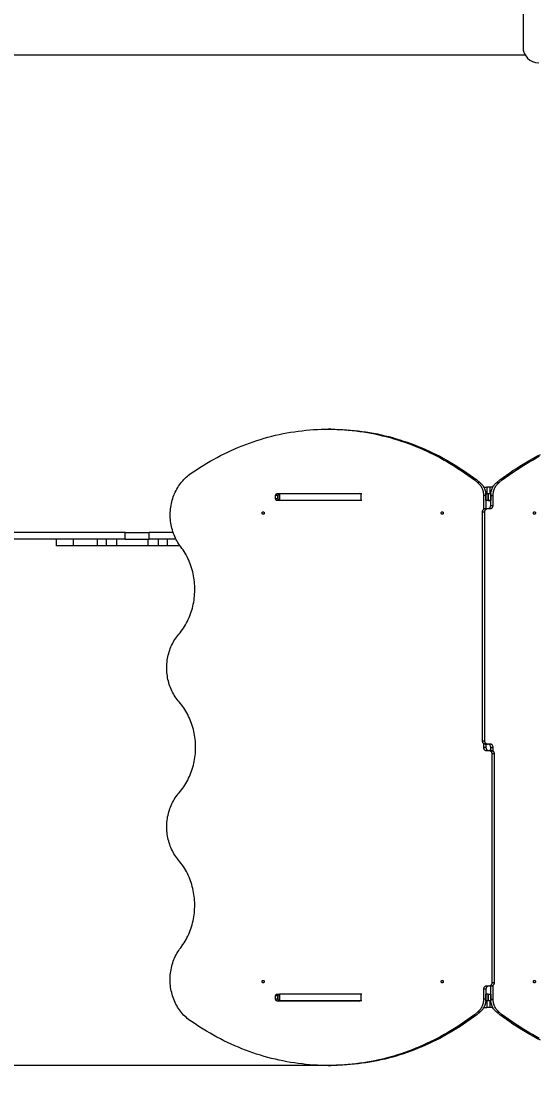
# Model space of a CAD drawing. Header units: millimetres. Extents: x -9796 to 8770, y -5907 to 5265.
# Drawn here: x -1503 to 124, y -2899 to 445 of the extents above; entities that cross this region are included whole.
import ezdxf

# ---------------------------------------------------------------- set-up
doc = ezdxf.new("R2010")
doc.units = ezdxf.units.MM
for name, color, linetype in [('DIKOM_ОБЪЕКТ', 7, 'Continuous'), ('DIKOM_РАЗМЕР_ЗОНА', 7, 'Continuous'), ('DIKOM_РАЗМЕР_ОБЪЕКТА', 7, 'Continuous')]:
    doc.layers.add(name, color=color, linetype=linetype)
doc.styles.add('style1', font='arial.ttf', dxfattribs={"width": 0.8})
doc.dimstyles.new('1-50', dxfattribs={"dimtxt": 300, "dimasz": 200, "dimexe": 100, "dimexo": 0, "dimgap": 100, "dimtad": 1, "dimdec": 0, "dimtxsty": 'style1', "dimcen": 0, "dimclrd": 7, "dimclre": 7, "dimadec": 1, "dimazin": 2, "dimtfac": 1, "dimtdec": 0, "dimtmove": 0, "dimatfit": 3, "dimfxl": 0, "dimlwd": 25, "dimlwe": 18, "dimarcsym": 0})

# ---------------------------------------------------------------- blocks, each defined once
blk = doc.blocks.new('*D5')
at = {"layer": 'Defpoints', "color": 0, "transparency": 16777216}
for p in [(7270, 166.7), (-5222.8, -386.2), (-5222.8, -5176.4)]:
    blk.add_point(p, dxfattribs=at)
at = {"layer": 'DIKOM_РАЗМЕР_ОБЪЕКТА', "color": 7, "lineweight": 18, "transparency": 16777216}
for p, q in [((7270, 166.7), (7270, -5276.4)), ((-5222.8, -386.2), (-5222.8, -5276.4))]:
    blk.add_line(p, q, dxfattribs=at)
at = {"layer": 'DIKOM_РАЗМЕР_ОБЪЕКТА', "color": 7, "lineweight": 25, "transparency": 16777216}
blk.add_line((7070, -5176.4), (-5022.8, -5176.4), dxfattribs=at)
at = {"layer": 'DIKOM_РАЗМЕР_ОБЪЕКТА', "color": 7, "transparency": 16777216}
for points in [[(-5022.8, -5143.1), (-5022.8, -5209.7), (-5222.8, -5176.4)], [(7070, -5143.1), (7070, -5209.7), (7270, -5176.4)]]:
    blk.add_solid(points, dxfattribs=at)
at = {"layer": 'DIKOM_РАЗМЕР_ОБЪЕКТА', "color": 0, "transparency": 16777216, "insert": (1312.2, -4923.2), "char_height": 300, "attachment_point": 5, "style": 'style1'}
blk.add_mtext('12500', dxfattribs=at)
blk = doc.blocks.new('*D7')
at = {"layer": 'Defpoints', "color": 0, "transparency": 16777216}
for p in [(-807.5, 5264.7), (-9346.4, -4421.2), (65.1, -4421.2)]:
    blk.add_point(p, dxfattribs=at)
at = {"layer": 'DIKOM_РАЗМЕР_ЗОНА', "color": 7, "lineweight": 18, "transparency": 16777216}
for p, q in [((-807.5, 5264.7), (-9446.4, 5264.7)), ((65.1, -4421.2), (-9446.4, -4421.2))]:
    blk.add_line(p, q, dxfattribs=at)
at = {"layer": 'DIKOM_РАЗМЕР_ЗОНА', "color": 7, "lineweight": 25, "transparency": 16777216}
blk.add_line((-9346.4, 5064.7), (-9346.4, -4221.2), dxfattribs=at)
at = {"layer": 'DIKOM_РАЗМЕР_ЗОНА', "color": 7, "transparency": 16777216}
for points in [[(-9379.7, 5064.7), (-9313.1, 5064.7), (-9346.4, 5264.7)], [(-9379.7, -4221.2), (-9313.1, -4221.2), (-9346.4, -4421.2)]]:
    blk.add_solid(points, dxfattribs=at)
at = {"layer": 'DIKOM_РАЗМЕР_ЗОНА', "color": 0, "transparency": 16777216, "insert": (-9599.6, 382.1), "char_height": 300, "attachment_point": 5, "rotation": 90, "style": 'style1'}
blk.add_mtext('9700', dxfattribs=at)
blk = doc.blocks.new('*D6')
at = {"layer": 'Defpoints', "color": 0, "transparency": 16777216}
for p in [(8770, -68.6), (-8225.6, -387.7), (-8225.6, -5806.9)]:
    blk.add_point(p, dxfattribs=at)
at = {"layer": 'DIKOM_РАЗМЕР_ЗОНА', "color": 7, "lineweight": 18, "transparency": 16777216}
for p, q in [((8770, -68.6), (8770, -5906.9)), ((-8225.6, -387.7), (-8225.6, -5906.9))]:
    blk.add_line(p, q, dxfattribs=at)
at = {"layer": 'DIKOM_РАЗМЕР_ЗОНА', "color": 7, "lineweight": 25, "transparency": 16777216}
blk.add_line((8570, -5806.9), (-8025.6, -5806.9), dxfattribs=at)
at = {"layer": 'DIKOM_РАЗМЕР_ЗОНА', "color": 7, "transparency": 16777216}
for points in [[(-8025.6, -5773.6), (-8025.6, -5840.2), (-8225.6, -5806.9)], [(8570, -5773.6), (8570, -5840.2), (8770, -5806.9)]]:
    blk.add_solid(points, dxfattribs=at)
at = {"layer": 'DIKOM_РАЗМЕР_ЗОНА', "color": 0, "transparency": 16777216, "insert": (1304.1, -5553.7), "char_height": 300, "attachment_point": 5, "style": 'style1'}
blk.add_mtext('17000', dxfattribs=at)
blk = doc.blocks.new('*D4')
at = {"layer": 'Defpoints', "color": 0, "transparency": 16777216}
for p in [(-8794.4, 3808.8), (-3658.6, 3808.8), (-510.3, -2835.3)]:
    blk.add_point(p, dxfattribs=at)
at = {"layer": 'DIKOM_РАЗМЕР_ОБЪЕКТА', "color": 7, "lineweight": 18, "transparency": 16777216}
for p, q in [((-3658.6, 3808.8), (-8894.4, 3808.8)), ((-510.3, -2835.3), (-8894.4, -2835.3))]:
    blk.add_line(p, q, dxfattribs=at)
at = {"layer": 'DIKOM_РАЗМЕР_ОБЪЕКТА', "color": 7, "lineweight": 25, "transparency": 16777216}
blk.add_line((-8794.4, -2635.3), (-8794.4, 3608.8), dxfattribs=at)
at = {"layer": 'DIKOM_РАЗМЕР_ОБЪЕКТА', "color": 7, "transparency": 16777216}
for points in [[(-8827.7, 3608.8), (-8761.1, 3608.8), (-8794.4, 3808.8)], [(-8827.7, -2635.3), (-8761.1, -2635.3), (-8794.4, -2835.3)]]:
    blk.add_solid(points, dxfattribs=at)
at = {"layer": 'DIKOM_РАЗМЕР_ОБЪЕКТА', "color": 0, "transparency": 16777216, "insert": (-9047.6, 369.2), "char_height": 300, "attachment_point": 5, "rotation": 90, "style": 'style1'}
blk.add_mtext('6600', dxfattribs=at)

msp = doc.modelspace()

# ---------------------------------------------------------------- linework, layer by layer
at = {"layer": 'DIKOM_ОБЪЕКТ', "color": 7, "linetype": 'Continuous', "lineweight": 15}
for p, q in [((74.3, 1763.8), (74.3, 363.8)), ((-2159.9, 338.8), (80.9, 338.8)), ((-2159.9, 338.8), (80.9, 338.8)), ((-530.5, -836.7), (-538, -836.7)), ((-61.3, -1004), (-68.8, -1004)), ((-48.7, -1019.2), (-39.9, -1019.2)), ((-39.9, -1019.2), (-39.9, -1040.2)), ((-29.9, -1019.2), (-39.9, -1019.2)), ((-29.9, -1019.2), (-29.9, -1040.2)), ((-21, -1019.2), (-29.9, -1019.2)), ((-8.5, -1004), (-1, -1004)), ((-703.7, -1055.2), (-703.7, -1045.2)), ((-696.2, -1045.2), (-703.7, -1045.2)), ((-696.2, -1055.2), (-703.7, -1055.2)), ((-698.5, -1039.2), (-440.4, -1039.2)), ((-691.2, -1061.2), (-698.5, -1061.2)), ((-696.2, -1055.2), (-696.2, -1045.2)), ((-693.9, -1040.2), (-691.3, -1040.2)), ((-691.3, -1061.1), (-691.3, -1040.2)), ((-691.2, -1040.2), (-691.2, -1061.2)), ((-690.8, -1040.2), (-691.2, -1040.2)), ((-690.8, -1061.2), (-691.2, -1061.2)), ((-690.8, -1061.2), (-690.8, -1040.2)), ((-435.1, -1040.2), (-690.8, -1040.2)), ((-435.1, -1061.2), (-690.8, -1061.2)), ((-435.1, -1061.2), (-435.1, -1040.2)), ((-432.6, -1040.2), (-435.1, -1040.2)), ((-432.6, -1061.2), (-435.1, -1061.2)), ((-49.9, -1045.3), (-49.9, -1088.1)), ((-42.4, -1045.3), (-49.9, -1045.3)), ((-42.6, -1040.2), (-39.9, -1040.2)), ((-42.6, -1040.2), (-42.4, -1040.2)), ((-42.4, -1061.2), (-42.4, -1040.2)), ((-42.4, -1045.3), (-42.4, -1086.2)), ((-34.9, -1061.2), (-42.4, -1061.2)), ((-27.4, -1061.2), (-42.4, -1061.2)), ((-29.9, -1040.2), (-39.9, -1040.2)), ((-34.9, -1061.2), (-34.9, -1040.2)), ((-34.9, -1040.2), (-34.9, -1061.2)), ((-34.9, -1061.2), (-27.4, -1061.2)), ((-27.1, -1040.2), (-29.9, -1040.2)), ((-27.4, -1040.2), (-27.4, -1061.2)), ((-27.1, -1040.2), (-27.4, -1040.2)), ((-27.4, -1045.3), (-19.9, -1045.3)), ((-27.4, -1076.2), (-27.4, -1045.3)), ((-19.9, -1076.2), (-19.9, -1045.3)), ((-53.3, -1816.2), (-53.3, -1096.2)), ((-53.3, -1096.2), (-45.8, -1096.2)), ((-45.8, -1816.2), (-45.8, -1096.2)), ((-44.7, -1086.2), (-37.2, -1086.2)), ((-37.2, -1086.2), (-28.5, -1086.2)), ((-27.4, -1076.2), (-19.9, -1076.2)), ((-1176.7, -1161.2), (-1793.1, -1161.2)), ((-1176.7, -1182.2), (-1176.7, -1161.2)), ((-1176.7, -1161.2), (-1101.1, -1161.2)), ((-1101.1, -1182.2), (-1101.1, -1161.2)), ((-1025.9, -1161.2), (-1101.1, -1161.2)), ((-1176.7, -1182.2), (-1793.1, -1182.2)), ((-1393.6, -1182.2), (-1393.6, -1203.2)), ((-1338.6, -1203.2), (-1393.6, -1203.2)), ((-1338.6, -1203.2), (-1338.6, -1182.2)), ((-1264.3, -1203.2), (-1338.6, -1203.2)), ((-1264.3, -1182.2), (-1264.3, -1203.2)), ((-1235.6, -1203.2), (-1264.3, -1203.2)), ((-1235.6, -1203.2), (-1235.6, -1182.2)), ((-1203.6, -1203.2), (-1235.6, -1203.2)), ((-1203.6, -1182.2), (-1203.6, -1203.2)), ((-1104.6, -1203.2), (-1203.6, -1203.2)), ((-1176.7, -1182.2), (-1101.1, -1182.2)), ((-1104.6, -1203.2), (-1104.6, -1182.2)), ((-1072.6, -1203.2), (-1104.6, -1203.2)), ((-1017, -1182.2), (-1101.1, -1182.2)), ((-1072.6, -1182.2), (-1072.6, -1203.2)), ((-1043.9, -1203.2), (-1072.6, -1203.2)), ((-1043.9, -1203.2), (-1043.9, -1182.2)), ((-1004.1, -1203.2), (-1043.9, -1203.2)), ((-53.3, -1816.2), (-45.8, -1816.2)), ((-49.9, -1824.2), (-49.9, -1836.2)), ((-42.4, -1836.2), (-49.9, -1836.2)), ((-44.7, -1826.2), (-37.2, -1826.2)), ((-42.4, -1826.2), (-42.4, -1836.2)), ((-28.5, -1826.2), (-37.2, -1826.2)), ((-27.4, -1836.2), (-19.9, -1836.2)), ((-27.4, -1846.2), (-27.4, -1836.2)), ((-19.9, -1848.1), (-19.9, -1836.2)), ((-41.2, -1846.2), (-32.5, -1846.2)), ((-25, -1846.2), (-32.5, -1846.2)), ((-23.9, -1856.2), (-23.9, -2576.2)), ((-16.4, -1856.2), (-23.9, -1856.2)), ((-16.4, -1856.2), (-16.4, -2576.2)), ((-49.9, -2596.2), (-49.9, -2627)), ((-42.4, -2596.2), (-49.9, -2596.2)), ((-42.4, -2596.2), (-42.4, -2627)), ((-32.5, -2586.2), (-41.2, -2586.2)), ((-25, -2586.2), (-32.5, -2586.2)), ((-27.4, -2627), (-27.4, -2586.2)), ((-16.4, -2576.2), (-23.9, -2576.2)), ((-19.9, -2627), (-19.9, -2584.2)), ((-703.7, -2627.2), (-703.7, -2617.2)), ((-696.2, -2617.2), (-703.7, -2617.2)), ((-696.2, -2627.2), (-703.7, -2627.2)), ((-698.5, -2611.2), (-691.2, -2611.2)), ((-440.4, -2633.2), (-698.5, -2633.2)), ((-696.2, -2627.2), (-696.2, -2617.2)), ((-693.9, -2632.2), (-691.3, -2632.2)), ((-691.3, -2632.2), (-691.3, -2611.2)), ((-691.2, -2611.2), (-691.2, -2632.2)), ((-690.8, -2611.2), (-691.2, -2611.2)), ((-690.8, -2632.2), (-691.2, -2632.2)), ((-690.8, -2632.2), (-690.8, -2611.2)), ((-435.1, -2611.2), (-690.8, -2611.2)), ((-435.1, -2632.2), (-690.8, -2632.2)), ((-589.8, -2632.2), (-589.8, -2633.2)), ((-560.6, -2632.2), (-560.6, -2633.2)), ((-471.3, -2632.2), (-471.3, -2633.2)), ((-435.1, -2632.2), (-435.1, -2611.2)), ((-432.6, -2611.2), (-435.1, -2611.2)), ((-432.6, -2632.2), (-435.1, -2632.2)), ((-42.4, -2627), (-49.9, -2627)), ((-42.6, -2632.2), (-39.9, -2632.2)), ((-42.6, -2632.2), (-42.4, -2632.2)), ((-42.4, -2632.2), (-42.4, -2611.2)), ((-34.9, -2611.2), (-42.4, -2611.2)), ((-39.9, -2632.2), (-39.9, -2653.2)), ((-29.9, -2632.2), (-39.9, -2632.2)), ((-34.9, -2611.2), (-34.9, -2632.2)), ((-34.9, -2611.2), (-27.4, -2611.2)), ((-34.9, -2632.2), (-34.9, -2611.2)), ((-29.9, -2632.2), (-29.9, -2653.2)), ((-27.1, -2632.2), (-29.9, -2632.2)), ((-27.4, -2611.2), (-27.4, -2632.2)), ((-27.4, -2627), (-19.9, -2627)), ((-27.1, -2632.2), (-27.4, -2632.2)), ((-61.3, -2668.4), (-68.8, -2668.4)), ((-48.7, -2653.2), (-39.9, -2653.2)), ((-29.9, -2653.2), (-39.9, -2653.2)), ((-21, -2653.2), (-29.9, -2653.2)), ((-8.5, -2668.4), (-1, -2668.4)), ((-538, -2835.6), (-530.5, -2835.6))]:
    msp.add_line(p, q, dxfattribs=at)
at = {"layer": 'DIKOM_ОБЪЕКТ', "color": 7, "linetype": 'Continuous', "lineweight": 15, "flags": 128}
for points in [[(-972.9, -978.2), (-962.5, -971), (-952, -964), (-941.5, -957.1), (-930.9, -950.4), (-920.2, -943.9), (-909.4, -937.6), (-898.5, -931.5), (-887.6, -925.5), (-876.5, -919.7), (-865.4, -914.1), (-854.3, -908.7), (-843.1, -903.5), (-831.8, -898.5), (-820.4, -893.7), (-809, -889), (-797.5, -884.6), (-786, -880.3), (-774.4, -876.3), (-762.8, -872.4), (-751.1, -868.7), (-739.4, -865.2), (-727.6, -862), (-715.8, -858.9), (-704, -856), (-692.1, -853.3), (-680.2, -850.8), (-668.3, -848.5), (-656.3, -846.4), (-644.3, -844.6), (-632.3, -842.9), (-620.3, -841.4), (-608.2, -840.1), (-596.1, -839), (-584.1, -838.2), (-572, -837.5), (-559.9, -837), (-547.8, -836.8), (-535.7, -836.7), (-523.6, -836.8), (-511.5, -837.2), (-499.4, -837.7), (-487.3, -838.5), (-475.2, -839.4), (-463.2, -840.6), (-451.1, -842), (-439.1, -843.5), (-427.1, -845.3), (-415.1, -847.2), (-403.1, -849.4), (-391.2, -851.8), (-379.3, -854.3), (-367.5, -857.1), (-355.6, -860.1), (-343.8, -863.2), (-332.1, -866.6), (-320.4, -870.1), (-308.7, -873.9), (-297.1, -877.8), (-285.6, -882), (-274.1, -886.3), (-262.6, -890.8), (-251.2, -895.5), (-239.9, -900.4), (-228.6, -905.5), (-217.4, -910.8), (-206.3, -916.3), (-195.2, -922), (-184.2, -927.8), (-173.3, -933.8), (-162.5, -940.1), (-151.7, -946.4), (-141, -953), (-130.4, -959.8), (-119.9, -966.7), (-109.5, -973.8), (-99.2, -981.1), (-88.9, -988.5), (-78.8, -996.2), (-68.8, -1004)], [(-530.5, -836.7), (-528.2, -836.7), (-516.1, -836.8), (-504, -837.2), (-491.9, -837.7), (-479.8, -838.5), (-467.7, -839.4), (-455.7, -840.6), (-443.6, -842), (-431.6, -843.5), (-419.6, -845.3), (-407.6, -847.2), (-395.6, -849.4), (-383.7, -851.8), (-371.8, -854.3), (-360, -857.1), (-348.1, -860.1), (-336.3, -863.2), (-324.6, -866.6), (-312.9, -870.1), (-301.2, -873.9), (-289.6, -877.8), (-278.1, -882), (-266.6, -886.3), (-255.1, -890.8), (-243.7, -895.5), (-232.4, -900.4), (-221.1, -905.5), (-209.9, -910.8), (-198.8, -916.3), (-187.7, -922), (-176.7, -927.8), (-165.8, -933.8), (-155, -940.1), (-144.2, -946.4), (-133.5, -953), (-122.9, -959.8), (-112.4, -966.7), (-102, -973.8), (-91.7, -981.1), (-81.4, -988.5), (-71.3, -996.2), (-61.3, -1004)], [(-8.5, -1004), (1.6, -996.2), (11.7, -988.5), (22, -981.1), (32.3, -973.8), (42.7, -966.7), (53.3, -959.8), (63.9, -953), (74.6, -946.4), (85.3, -940), (96.2, -933.8), (107.1, -927.8), (118.1, -921.9), (129.2, -916.3)], [(-1, -1004), (9.1, -996.2), (19.2, -988.5), (29.5, -981.1), (39.8, -973.8), (50.2, -966.7), (60.8, -959.8), (71.4, -953), (82.1, -946.4), (92.8, -940), (103.7, -933.8), (114.6, -927.8), (125.6, -921.9)], [(-1001.8, -1206.2), (-1005, -1202), (-1008, -1197.6), (-1010.9, -1193.1), (-1013.6, -1188.5), (-1016.2, -1183.8), (-1018.6, -1179), (-1020.9, -1174), (-1023, -1169), (-1024.9, -1163.9), (-1026.7, -1158.7), (-1028.3, -1153.4), (-1029.8, -1148.1), (-1031, -1142.7), (-1032.1, -1137.2), (-1033, -1131.7), (-1033.8, -1126.2), (-1034.3, -1120.6), (-1034.7, -1115.1), (-1034.9, -1109.5), (-1034.9, -1103.9), (-1034.8, -1098.3), (-1034.4, -1092.7), (-1033.9, -1087.2), (-1033.2, -1081.6), (-1032.3, -1076.1), (-1031.3, -1070.7), (-1030, -1065.3), (-1028.6, -1059.9), (-1027, -1054.6), (-1025.3, -1049.4), (-1023.4, -1044.3), (-1021.3, -1039.3), (-1019.1, -1034.3), (-1016.7, -1029.4), (-1014.1, -1024.7), (-1011.4, -1020.1), (-1008.6, -1015.5), (-1005.6, -1011.1), (-1002.4, -1006.9), (-999.2, -1002.8), (-995.7, -998.8), (-992.2, -995), (-988.6, -991.3), (-984.8, -987.8), (-980.9, -984.4), (-977, -981.2), (-972.9, -978.2)], [(-68.8, -1004), (-66.5, -1005.9), (-64.3, -1007.9), (-62.3, -1010.2), (-60.4, -1012.6), (-58.6, -1015.1), (-57, -1017.7), (-55.5, -1020.5), (-54.2, -1023.3), (-53.1, -1026.3), (-52.1, -1029.3), (-51.3, -1032.4), (-50.7, -1035.6), (-50.2, -1038.8), (-49.9, -1042), (-49.9, -1045.3)], [(-61.3, -1004), (-59, -1005.9), (-56.8, -1007.9), (-54.8, -1010.2), (-52.9, -1012.6), (-51.1, -1015.1), (-49.5, -1017.7), (-48, -1020.5), (-46.7, -1023.3), (-45.6, -1026.3), (-44.6, -1029.3), (-43.8, -1032.4), (-43.2, -1035.6), (-42.7, -1038.8), (-42.4, -1042), (-42.4, -1045.3)], [(-27.4, -1045.3), (-27.3, -1042), (-27, -1038.8), (-26.5, -1035.6), (-25.9, -1032.4), (-25.1, -1029.3), (-24.1, -1026.3), (-23, -1023.3), (-21.7, -1020.5), (-20.2, -1017.7), (-18.6, -1015.1), (-16.8, -1012.6), (-14.9, -1010.2), (-12.9, -1007.9), (-10.7, -1005.9), (-8.5, -1004)], [(-19.9, -1045.3), (-19.8, -1042), (-19.5, -1038.8), (-19, -1035.6), (-18.4, -1032.4), (-17.6, -1029.3), (-16.6, -1026.3), (-15.5, -1023.3), (-14.2, -1020.5), (-12.7, -1017.7), (-11.1, -1015.1), (-9.3, -1012.6), (-7.4, -1010.2), (-5.4, -1007.9), (-3.2, -1005.9), (-1, -1004)], [(-703.7, -1045.2), (-703.6, -1044), (-703.3, -1042.9), (-702.8, -1041.8), (-702.2, -1040.9), (-701.4, -1040.2), (-700.5, -1039.6), (-699.5, -1039.3), (-698.5, -1039.2)], [(-698.5, -1061.2), (-699.5, -1061), (-700.5, -1060.7), (-701.4, -1060.1), (-702.2, -1059.4), (-702.8, -1058.5), (-703.3, -1057.4), (-703.6, -1056.3), (-703.7, -1055.2)], [(-696.2, -1045.2), (-696.1, -1044), (-695.8, -1042.9), (-695.3, -1041.8), (-694.7, -1040.9), (-693.9, -1040.2), (-693, -1039.6), (-692, -1039.3), (-691, -1039.2)], [(-691.2, -1061.1), (-692, -1061), (-693, -1060.7), (-693.9, -1060.1), (-694.7, -1059.4), (-695.3, -1058.5), (-695.8, -1057.4), (-696.1, -1056.3), (-696.2, -1055.2)], [(-742.7, -1096.2), (-741.9, -1096.3), (-741.2, -1096.5), (-740.5, -1097), (-740, -1097.7), (-739.6, -1098.4), (-739.3, -1099.3), (-739.2, -1100.2), (-739.3, -1101), (-739.6, -1101.9), (-740, -1102.6), (-740.5, -1103.3), (-741.2, -1103.8), (-741.9, -1104.1), (-742.7, -1104.2), (-743.4, -1104.1), (-744.2, -1103.8), (-744.8, -1103.3), (-745.4, -1102.6), (-745.8, -1101.9), (-746.1, -1101), (-746.1, -1100.2), (-746.1, -1099.3), (-745.8, -1098.4), (-745.4, -1097.7), (-744.8, -1097), (-744.2, -1096.5), (-743.4, -1096.3), (-742.7, -1096.2)], [(-179.8, -1096.2), (-179, -1096.3), (-178.3, -1096.5), (-177.6, -1097), (-177.1, -1097.7), (-176.6, -1098.4), (-176.4, -1099.3), (-176.3, -1100.2), (-176.4, -1101), (-176.6, -1101.9), (-177.1, -1102.6), (-177.6, -1103.3), (-178.3, -1103.8), (-179, -1104.1), (-179.8, -1104.2), (-180.5, -1104.1), (-181.3, -1103.8), (-181.9, -1103.3), (-182.5, -1102.6), (-182.9, -1101.9), (-183.1, -1101), (-183.2, -1100.2), (-183.1, -1099.3), (-182.9, -1098.4), (-182.5, -1097.7), (-181.9, -1097), (-181.3, -1096.5), (-180.5, -1096.3), (-179.8, -1096.2)], [(-53.3, -1096.2), (-53.2, -1094.7), (-53, -1093.3), (-52.6, -1092), (-52, -1090.7), (-51.2, -1089.6), (-50.3, -1088.6), (-49.4, -1087.7), (-48.3, -1087.1), (-47.1, -1086.6), (-45.9, -1086.3), (-44.7, -1086.2)], [(-45.8, -1096.2), (-45.7, -1094.7), (-45.5, -1093.3), (-45.1, -1092), (-44.5, -1090.7), (-43.7, -1089.6), (-42.8, -1088.6), (-41.9, -1087.7), (-40.8, -1087.1), (-39.6, -1086.6), (-38.4, -1086.3), (-37.2, -1086.2)], [(-36, -1086.2), (-34.8, -1086.1), (-33.6, -1085.7), (-32.4, -1085.2), (-31.3, -1084.6), (-30.3, -1083.7), (-29.5, -1082.7), (-28.7, -1081.6), (-28.1, -1080.3), (-27.7, -1079), (-27.4, -1077.6), (-27.4, -1076.2)], [(-28.5, -1086.2), (-27.3, -1086.1), (-26.1, -1085.7), (-24.9, -1085.2), (-23.8, -1084.6), (-22.8, -1083.7), (-22, -1082.7), (-21.2, -1081.6), (-20.6, -1080.3), (-20.2, -1079), (-19.9, -1077.6), (-19.9, -1076.2)], [(110, -1104.2), (109.3, -1104.1), (108.5, -1103.8), (107.9, -1103.3), (107.3, -1102.6), (106.9, -1101.9), (106.7, -1101), (106.6, -1100.2), (106.7, -1099.3), (106.9, -1098.4), (107.3, -1097.7), (107.9, -1097), (108.5, -1096.5), (109.3, -1096.3), (110, -1096.2), (110.8, -1096.3), (111.6, -1096.5), (112.2, -1097), (112.8, -1097.7), (113.2, -1098.4), (113.4, -1099.3), (113.5, -1100.2), (113.4, -1101), (113.2, -1101.9), (112.8, -1102.6), (112.2, -1103.3), (111.6, -1103.8), (110.8, -1104.1), (110, -1104.2)], [(-1008, -1480.7), (-1004.1, -1476.1), (-1000.4, -1471.3), (-996.8, -1466.4), (-993.3, -1461.3), (-990, -1456.2), (-986.8, -1450.9), (-983.8, -1445.5), (-980.9, -1439.9), (-978.2, -1434.3), (-975.7, -1428.6), (-973.3, -1422.8), (-971, -1416.9), (-969, -1410.9), (-967.1, -1404.9), (-965.3, -1398.7), (-963.8, -1392.6), (-962.4, -1386.3), (-961.2, -1380), (-960.1, -1373.7), (-959.3, -1367.3), (-958.6, -1361), (-958.1, -1354.5), (-957.8, -1348.1), (-957.6, -1341.7), (-957.6, -1335.2), (-957.9, -1328.8), (-958.3, -1322.4), (-958.8, -1316), (-959.6, -1309.6), (-960.5, -1303.2), (-961.6, -1296.9), (-962.9, -1290.7), (-964.3, -1284.5), (-966, -1278.3), (-967.8, -1272.2), (-969.7, -1266.2), (-971.9, -1260.2), (-974.2, -1254.4), (-976.6, -1248.6), (-979.2, -1242.9), (-982, -1237.3), (-984.9, -1231.8), (-988, -1226.5), (-991.2, -1221.2), (-994.6, -1216.1), (-998.1, -1211.1), (-1001.8, -1206.2)], [(-1007, -1693.5), (-1010.3, -1689.6), (-1013.5, -1685.5), (-1016.6, -1681.3), (-1019.5, -1677), (-1022.3, -1672.5), (-1025, -1668), (-1027.5, -1663.3), (-1029.9, -1658.5), (-1032.1, -1653.6), (-1034.1, -1648.7), (-1036, -1643.6), (-1037.8, -1638.5), (-1039.3, -1633.3), (-1040.7, -1628.1), (-1042, -1622.8), (-1043, -1617.4), (-1043.9, -1612), (-1044.7, -1606.6), (-1045.2, -1601.1), (-1045.6, -1595.6), (-1045.8, -1590.1), (-1045.8, -1584.6), (-1045.7, -1579.1), (-1045.3, -1573.6), (-1044.8, -1568.2), (-1044.2, -1562.7), (-1043.3, -1557.3), (-1042.3, -1551.9), (-1041.1, -1546.6), (-1039.8, -1541.3), (-1038.3, -1536.1), (-1036.6, -1531), (-1034.7, -1525.9), (-1032.7, -1520.9), (-1030.6, -1516), (-1028.3, -1511.2), (-1025.8, -1506.5), (-1023.2, -1501.9), (-1020.4, -1497.4), (-1017.5, -1493), (-1014.5, -1488.8), (-1011.3, -1484.7), (-1008, -1480.7)], [(-1006.9, -1978.8), (-1003.1, -1974.3), (-999.3, -1969.6), (-995.7, -1964.8), (-992.3, -1959.9), (-988.9, -1954.8), (-985.7, -1949.6), (-982.7, -1944.4), (-979.8, -1939), (-977, -1933.5), (-974.4, -1927.9), (-972, -1922.2), (-969.7, -1916.4), (-967.6, -1910.5), (-965.6, -1904.6), (-963.8, -1898.6), (-962.2, -1892.5), (-960.7, -1886.4), (-959.4, -1880.2), (-958.3, -1874), (-957.3, -1867.8), (-956.5, -1861.5), (-955.9, -1855.2), (-955.5, -1848.8), (-955.2, -1842.5), (-955.1, -1836.1), (-955.2, -1829.8), (-955.5, -1823.4), (-955.9, -1817.1), (-956.5, -1810.8), (-957.3, -1804.5), (-958.3, -1798.3), (-959.4, -1792), (-960.7, -1785.9), (-962.2, -1779.7), (-963.8, -1773.7), (-965.6, -1767.7), (-967.6, -1761.7), (-969.7, -1755.9), (-972, -1750.1), (-974.4, -1744.4), (-977, -1738.8), (-979.8, -1733.3), (-982.7, -1727.9), (-985.8, -1722.6), (-988.9, -1717.5), (-992.3, -1712.4), (-995.8, -1707.5), (-999.4, -1702.7), (-1003.1, -1698), (-1007, -1693.5)], [(-44.7, -1826.2), (-45.9, -1826.1), (-47.1, -1825.7), (-48.3, -1825.2), (-49.4, -1824.6), (-50.3, -1823.7), (-51.2, -1822.7), (-52, -1821.6), (-52.6, -1820.3), (-53, -1819), (-53.2, -1817.6), (-53.3, -1816.2)], [(-49.9, -1836.2), (-49.8, -1837.6), (-49.5, -1839), (-49.1, -1840.3), (-48.5, -1841.6), (-47.7, -1842.7), (-46.9, -1843.7), (-45.9, -1844.6), (-44.8, -1845.2), (-43.6, -1845.7), (-42.4, -1846.1), (-41.2, -1846.2)], [(-37.2, -1826.2), (-38.4, -1826.1), (-39.6, -1825.7), (-40.8, -1825.2), (-41.9, -1824.6), (-42.8, -1823.7), (-43.7, -1822.7), (-44.5, -1821.6), (-45.1, -1820.3), (-45.5, -1819), (-45.7, -1817.6), (-45.8, -1816.2)], [(-42.4, -1836.2), (-42.3, -1837.6), (-42, -1839), (-41.6, -1840.3), (-41, -1841.6), (-40.2, -1842.7), (-39.4, -1843.7), (-38.4, -1844.6), (-37.3, -1845.2), (-36.1, -1845.7), (-34.9, -1846.1), (-33.7, -1846.2)], [(-27.4, -1836.2), (-27.4, -1834.7), (-27.7, -1833.3), (-28.1, -1832), (-28.7, -1830.7), (-29.5, -1829.6), (-30.3, -1828.6), (-31.3, -1827.7), (-32.4, -1827.1), (-33.6, -1826.6), (-34.8, -1826.3), (-36, -1826.2)], [(-19.9, -1836.2), (-19.9, -1834.7), (-20.2, -1833.3), (-20.6, -1832), (-21.2, -1830.7), (-22, -1829.6), (-22.8, -1828.6), (-23.8, -1827.7), (-24.9, -1827.1), (-26.1, -1826.6), (-27.3, -1826.3), (-28.5, -1826.2)], [(-32.5, -1846.2), (-31.3, -1846.3), (-30.1, -1846.6), (-28.9, -1847.1), (-27.9, -1847.7), (-26.9, -1848.6), (-26, -1849.6), (-25.2, -1850.7), (-24.7, -1852), (-24.2, -1853.3), (-24, -1854.7), (-23.9, -1856.2)], [(-25, -1846.2), (-23.8, -1846.3), (-22.6, -1846.6), (-21.4, -1847.1), (-20.4, -1847.7), (-19.4, -1848.6), (-18.5, -1849.6), (-17.7, -1850.7), (-17.2, -1852), (-16.7, -1853.3), (-16.5, -1854.7), (-16.4, -1856.2)], [(-1008.1, -2191.4), (-1011.4, -2187.4), (-1014.6, -2183.3), (-1017.6, -2179.1), (-1020.5, -2174.7), (-1023.2, -2170.2), (-1025.8, -2165.6), (-1028.3, -2160.9), (-1030.6, -2156.1), (-1032.8, -2151.2), (-1034.8, -2146.2), (-1036.6, -2141.2), (-1038.3, -2136), (-1039.8, -2130.8), (-1041.1, -2125.5), (-1042.3, -2120.2), (-1043.3, -2114.9), (-1044.2, -2109.4), (-1044.8, -2104), (-1045.3, -2098.5), (-1045.6, -2093.1), (-1045.8, -2087.6), (-1045.7, -2082.1), (-1045.5, -2076.6), (-1045.2, -2071.1), (-1044.6, -2065.6), (-1043.9, -2060.2), (-1043, -2054.8), (-1041.9, -2049.5), (-1040.7, -2044.2), (-1039.3, -2038.9), (-1037.7, -2033.7), (-1036, -2028.6), (-1034.1, -2023.6), (-1032, -2018.6), (-1029.8, -2013.7), (-1027.5, -2009), (-1025, -2004.3), (-1022.3, -1999.7), (-1019.5, -1995.3), (-1016.6, -1991), (-1013.5, -1986.8), (-1010.3, -1982.7), (-1006.9, -1978.8)], [(-1002.1, -2465.8), (-998.5, -2460.9), (-995, -2455.9), (-991.6, -2450.8), (-988.4, -2445.5), (-985.3, -2440.2), (-982.3, -2434.7), (-979.6, -2429.1), (-976.9, -2423.5), (-974.5, -2417.7), (-972.2, -2411.8), (-970, -2405.9), (-968.1, -2399.9), (-966.3, -2393.8), (-964.6, -2387.6), (-963.2, -2381.4), (-961.9, -2375.1), (-960.8, -2368.8), (-959.9, -2362.5), (-959.1, -2356.1), (-958.5, -2349.7), (-958.1, -2343.3), (-957.9, -2336.9), (-957.9, -2330.4), (-958, -2324), (-958.3, -2317.6), (-958.8, -2311.2), (-959.5, -2304.8), (-960.4, -2298.4), (-961.4, -2292.1), (-962.6, -2285.8), (-964, -2279.6), (-965.5, -2273.4), (-967.3, -2267.3), (-969.2, -2261.2), (-971.2, -2255.2), (-973.5, -2249.3), (-975.9, -2243.5), (-978.4, -2237.8), (-981.1, -2232.2), (-984, -2226.7), (-987, -2221.3), (-990.2, -2216), (-993.5, -2210.8), (-996.9, -2205.7), (-1000.5, -2200.8), (-1004.3, -2196), (-1008.1, -2191.4)], [(-973.3, -2693.8), (-977.4, -2690.8), (-981.4, -2687.6), (-985.2, -2684.2), (-989, -2680.7), (-992.7, -2677), (-996.2, -2673.2), (-999.6, -2669.2), (-1002.8, -2665.1), (-1006, -2660.8), (-1009, -2656.4), (-1011.8, -2651.9), (-1014.5, -2647.3), (-1017.1, -2642.5), (-1019.5, -2637.7), (-1021.7, -2632.7), (-1023.8, -2627.7), (-1025.7, -2622.5), (-1027.4, -2617.3), (-1029, -2612), (-1030.4, -2606.7), (-1031.6, -2601.3), (-1032.7, -2595.8), (-1033.6, -2590.3), (-1034.3, -2584.8), (-1034.8, -2579.2), (-1035.1, -2573.6), (-1035.3, -2568.1), (-1035.3, -2562.5), (-1035.1, -2556.9), (-1034.7, -2551.3), (-1034.1, -2545.8), (-1033.4, -2540.2), (-1032.5, -2534.7), (-1031.4, -2529.3), (-1030.1, -2523.9), (-1028.7, -2518.6), (-1027.1, -2513.3), (-1025.3, -2508.1), (-1023.3, -2503), (-1021.2, -2498), (-1018.9, -2493), (-1016.5, -2488.2), (-1013.9, -2483.5), (-1011.2, -2478.8), (-1008.3, -2474.4), (-1005.3, -2470), (-1002.1, -2465.8)], [(-742.7, -2568.2), (-741.9, -2568.3), (-741.2, -2568.5), (-740.5, -2569), (-740, -2569.7), (-739.6, -2570.4), (-739.3, -2571.3), (-739.2, -2572.2), (-739.3, -2573), (-739.6, -2573.9), (-740, -2574.6), (-740.5, -2575.3), (-741.2, -2575.8), (-741.9, -2576.1), (-742.7, -2576.2), (-743.4, -2576.1), (-744.2, -2575.8), (-744.8, -2575.3), (-745.4, -2574.6), (-745.8, -2573.9), (-746.1, -2573), (-746.1, -2572.2), (-746.1, -2571.3), (-745.8, -2570.4), (-745.4, -2569.7), (-744.8, -2569), (-744.2, -2568.5), (-743.4, -2568.3), (-742.7, -2568.2)], [(-179.8, -2568.2), (-179, -2568.3), (-178.3, -2568.5), (-177.6, -2569), (-177.1, -2569.7), (-176.6, -2570.4), (-176.4, -2571.3), (-176.3, -2572.2), (-176.4, -2573), (-176.6, -2573.9), (-177.1, -2574.6), (-177.6, -2575.3), (-178.3, -2575.8), (-179, -2576.1), (-179.8, -2576.2), (-180.5, -2576.1), (-181.3, -2575.8), (-181.9, -2575.3), (-182.5, -2574.6), (-182.9, -2573.9), (-183.1, -2573), (-183.2, -2572.2), (-183.1, -2571.3), (-182.9, -2570.4), (-182.5, -2569.7), (-181.9, -2569), (-181.3, -2568.5), (-180.5, -2568.3), (-179.8, -2568.2)], [(110, -2576.2), (109.3, -2576.1), (108.5, -2575.8), (107.9, -2575.3), (107.3, -2574.6), (106.9, -2573.9), (106.7, -2573), (106.6, -2572.2), (106.7, -2571.3), (106.9, -2570.4), (107.3, -2569.7), (107.9, -2569), (108.5, -2568.5), (109.3, -2568.3), (110, -2568.2), (110.8, -2568.3), (111.6, -2568.5), (112.2, -2569), (112.8, -2569.7), (113.2, -2570.4), (113.4, -2571.3), (113.5, -2572.2), (113.4, -2573), (113.2, -2573.9), (112.8, -2574.6), (112.2, -2575.3), (111.6, -2575.8), (110.8, -2576.1), (110, -2576.2)], [(-41.2, -2586.2), (-42.4, -2586.3), (-43.6, -2586.6), (-44.8, -2587.1), (-45.9, -2587.7), (-46.9, -2588.6), (-47.7, -2589.6), (-48.5, -2590.7), (-49.1, -2592), (-49.5, -2593.3), (-49.8, -2594.7), (-49.9, -2596.2)], [(-33.7, -2586.2), (-34.9, -2586.3), (-36.1, -2586.6), (-37.3, -2587.1), (-38.4, -2587.7), (-39.4, -2588.6), (-40.2, -2589.6), (-41, -2590.7), (-41.6, -2592), (-42, -2593.3), (-42.3, -2594.7), (-42.4, -2596.2)], [(-23.9, -2576.2), (-24, -2577.6), (-24.2, -2579), (-24.7, -2580.3), (-25.2, -2581.6), (-26, -2582.7), (-26.9, -2583.7), (-27.9, -2584.6), (-28.9, -2585.2), (-30.1, -2585.7), (-31.3, -2586.1), (-32.5, -2586.2)], [(-16.4, -2576.2), (-16.5, -2577.6), (-16.7, -2579), (-17.2, -2580.3), (-17.7, -2581.6), (-18.5, -2582.7), (-19.4, -2583.7), (-20.4, -2584.6), (-21.4, -2585.2), (-22.6, -2585.7), (-23.8, -2586.1), (-25, -2586.2)], [(-703.7, -2617.2), (-703.6, -2616), (-703.3, -2614.9), (-702.8, -2613.8), (-702.2, -2612.9), (-701.4, -2612.2), (-700.5, -2611.6), (-699.5, -2611.3), (-698.5, -2611.2)], [(-698.5, -2633.2), (-699.5, -2633), (-700.5, -2632.7), (-701.4, -2632.1), (-702.2, -2631.4), (-702.8, -2630.5), (-703.3, -2629.4), (-703.6, -2628.3), (-703.7, -2627.2)], [(-696.2, -2617.2), (-696.1, -2616), (-695.8, -2614.9), (-695.3, -2613.8), (-694.7, -2612.9), (-693.9, -2612.2), (-693, -2611.6), (-692, -2611.3), (-691.2, -2611.2)], [(-691, -2633.2), (-692, -2633), (-693, -2632.7), (-693.9, -2632.1), (-694.7, -2631.4), (-695.3, -2630.5), (-695.8, -2629.4), (-696.1, -2628.3), (-696.2, -2627.2)], [(-49.9, -2627), (-49.9, -2630.3), (-50.2, -2633.5), (-50.7, -2636.7), (-51.3, -2639.9), (-52.1, -2643), (-53.1, -2646), (-54.2, -2649), (-55.5, -2651.8), (-57, -2654.6), (-58.6, -2657.2), (-60.4, -2659.7), (-62.3, -2662.1), (-64.3, -2664.4), (-66.5, -2666.4), (-68.8, -2668.4)], [(-42.4, -2627), (-42.4, -2630.3), (-42.7, -2633.5), (-43.2, -2636.7), (-43.8, -2639.9), (-44.6, -2643), (-45.6, -2646), (-46.7, -2649), (-48, -2651.8), (-49.5, -2654.6), (-51.1, -2657.2), (-52.9, -2659.7), (-54.8, -2662.1), (-56.8, -2664.4), (-59, -2666.4), (-61.3, -2668.4)], [(-8.5, -2668.4), (-10.7, -2666.4), (-12.9, -2664.4), (-14.9, -2662.1), (-16.8, -2659.7), (-18.6, -2657.2), (-20.2, -2654.6), (-21.7, -2651.8), (-23, -2649), (-24.1, -2646), (-25.1, -2643), (-25.9, -2639.9), (-26.5, -2636.7), (-27, -2633.5), (-27.3, -2630.3), (-27.4, -2627)], [(-1, -2668.4), (-3.2, -2666.4), (-5.4, -2664.4), (-7.4, -2662.1), (-9.3, -2659.7), (-11.1, -2657.2), (-12.7, -2654.6), (-14.2, -2651.8), (-15.5, -2649), (-16.6, -2646), (-17.6, -2643), (-18.4, -2639.9), (-19, -2636.7), (-19.5, -2633.5), (-19.8, -2630.3), (-19.9, -2627)], [(-68.8, -2668.4), (-78.8, -2676.1), (-89, -2683.8), (-99.2, -2691.2), (-109.5, -2698.5), (-120, -2705.6), (-130.5, -2712.6), (-141.1, -2719.3), (-151.8, -2725.9), (-162.5, -2732.3), (-173.4, -2738.5), (-184.3, -2744.5), (-195.3, -2750.4), (-206.4, -2756), (-217.5, -2761.5), (-228.7, -2766.8), (-240, -2771.9), (-251.3, -2776.8), (-262.7, -2781.5), (-274.2, -2786.1), (-285.7, -2790.4), (-297.3, -2794.5), (-308.9, -2798.5), (-320.5, -2802.2), (-332.3, -2805.8), (-344, -2809.1), (-355.8, -2812.3), (-367.6, -2815.3), (-379.5, -2818), (-391.4, -2820.6), (-403.3, -2822.9), (-415.3, -2825.1), (-427.3, -2827.1), (-439.3, -2828.8), (-451.3, -2830.4), (-463.4, -2831.7), (-475.5, -2832.9), (-487.5, -2833.8), (-499.6, -2834.6), (-511.7, -2835.1), (-523.8, -2835.5), (-535.9, -2835.6), (-548.1, -2835.5), (-560.2, -2835.3), (-572.3, -2834.8), (-584.4, -2834.1), (-596.4, -2833.2), (-608.5, -2832.2), (-620.6, -2830.9), (-632.6, -2829.4), (-644.6, -2827.7), (-656.6, -2825.8), (-668.6, -2823.7), (-680.5, -2821.4), (-692.5, -2818.9), (-704.3, -2816.2), (-716.2, -2813.3), (-728, -2810.2), (-739.8, -2807), (-751.5, -2803.5), (-763.2, -2799.8), (-774.8, -2795.9), (-786.4, -2791.8), (-797.9, -2787.6), (-809.4, -2783.1), (-820.8, -2778.5), (-832.2, -2773.6), (-843.5, -2768.6), (-854.7, -2763.4), (-865.9, -2757.9), (-877, -2752.3), (-888, -2746.6), (-898.9, -2740.6), (-909.8, -2734.4), (-920.6, -2728.1), (-931.3, -2721.6), (-941.9, -2714.9), (-952.5, -2708), (-962.9, -2701), (-973.3, -2693.8)], [(-61.3, -2668.4), (-71.3, -2676.1), (-81.5, -2683.8), (-91.7, -2691.2), (-102, -2698.5), (-112.5, -2705.6), (-123, -2712.6), (-133.6, -2719.3), (-144.3, -2725.9), (-155, -2732.3), (-165.9, -2738.5), (-176.8, -2744.5), (-187.8, -2750.4), (-198.9, -2756), (-210, -2761.5), (-221.2, -2766.8), (-232.5, -2771.9), (-243.8, -2776.8), (-255.2, -2781.5), (-266.7, -2786.1), (-278.2, -2790.4), (-289.8, -2794.5), (-301.4, -2798.5), (-313, -2802.2), (-324.8, -2805.8), (-336.5, -2809.1), (-348.3, -2812.3), (-360.1, -2815.3), (-372, -2818), (-383.9, -2820.6), (-395.8, -2822.9), (-407.8, -2825.1), (-419.8, -2827.1), (-431.8, -2828.8), (-443.8, -2830.4), (-455.9, -2831.7), (-468, -2832.9), (-480, -2833.8), (-492.1, -2834.6), (-504.2, -2835.1), (-516.3, -2835.5), (-528.4, -2835.6), (-530.5, -2835.6)], [(129.1, -2756), (118, -2750.3), (107, -2744.5), (96.1, -2738.5), (85.3, -2732.2), (74.5, -2725.9), (63.8, -2719.3), (53.2, -2712.5), (42.7, -2705.6), (32.3, -2698.5), (22, -2691.2), (11.7, -2683.8), (1.6, -2676.1), (-8.5, -2668.4)], [(125.5, -2750.3), (114.5, -2744.5), (103.6, -2738.5), (92.8, -2732.2), (82, -2725.9), (71.3, -2719.3), (60.7, -2712.5), (50.2, -2705.6), (39.8, -2698.5), (29.5, -2691.2), (19.2, -2683.8), (9.1, -2676.1), (-1, -2668.4)]]:
    msp.add_lwpolyline(points, dxfattribs=at)
at = {"layer": 'DIKOM_ОБЪЕКТ', "color": 7, "linetype": 'Continuous', "lineweight": 15}
for centre, radius, start, end in [((124, 363.5), 49.7, 179.599, 269.5942), ((-440.5, -1043.9), 4.78, 52.1929, 89.2763), ((-440.4, -2628.5), 4.65, 270.1627, 308.3635)]:
    msp.add_arc(centre, radius, start, end, dxfattribs=at)

# ---------------------------------------------------------------- dimensions: what is measured, and where the dimension line sits
at = {"layer": 'DIKOM_РАЗМЕР_ЗОНА'}
for base, p1, p2, angle, text, picture, middle in [((-9346.4, -4421.2), (-807.5, 5264.7), (65.1, -4421.2), 270, '9700', '*D7', (-9346.4, 382.1)), ((-8225.6, -5806.9), (8770, -68.6), (-8225.6, -387.7), 180, '17000', '*D6', (1304.1, -5806.9))]:
    dim = msp.add_linear_dim(base=base, p1=p1, p2=p2, angle=angle, text=text, dimstyle='1-50', override={"dimscale": 1, "dimtix": 0, "dimtofl": 1, "dimtmove": 0, "dimatfit": 3}, dxfattribs=at)
    dim.commit()
    dim.dimension.update_dxf_attribs({"geometry": picture, "text_midpoint": middle, "dimtype": 160})
at = {"layer": 'DIKOM_РАЗМЕР_ОБЪЕКТА'}
for base, p1, p2, angle, text, picture, middle in [((-8794.4, 3808.8), (-510.3, -2835.3), (-3658.6, 3808.8), 270, '6600', '*D4', (-8794.4, 369.2)), ((-5222.8, -5176.4), (7270, 166.7), (-5222.8, -386.2), 180, '12500', '*D5', (1312.2, -5176.4))]:
    dim = msp.add_linear_dim(base=base, p1=p1, p2=p2, angle=angle, text=text, dimstyle='1-50', override={"dimscale": 1, "dimtix": 0, "dimtofl": 1, "dimtmove": 0, "dimatfit": 3}, dxfattribs=at)
    dim.commit()
    dim.dimension.update_dxf_attribs({"geometry": picture, "text_midpoint": middle, "dimtype": 160})

doc.saveas('drawing.dxf')
